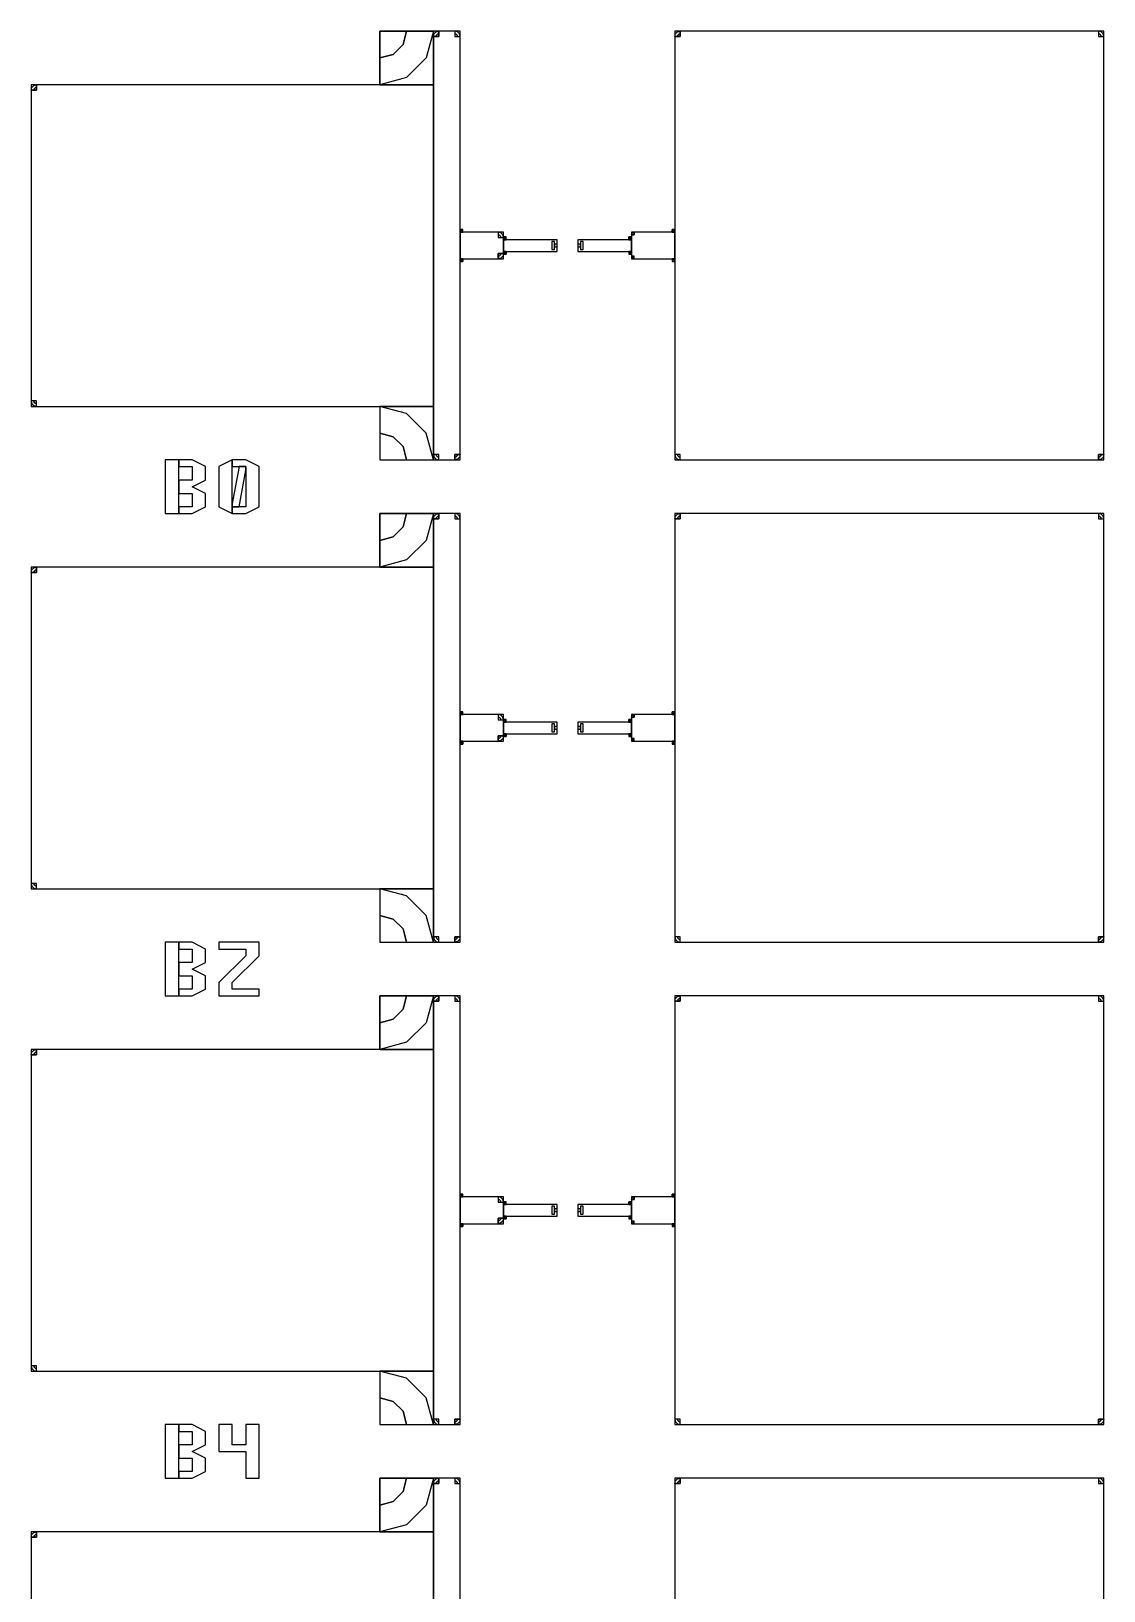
# Model space of a CAD drawing. Extents: x -50899 to 50899, y -48295 to 50898.
# Drawn here: x -30612 to -28612, y 27140 to 30050 of the extents above; entities that cross this region are included whole.
import ezdxf

# ---------------------------------------------------------------- set-up
doc = ezdxf.new("R2010")
doc.units = 0

# ---------------------------------------------------------------- blocks, each defined once
blk = doc.blocks.new('B')
for points in [[(1112.5, 54100), (1112.5, 54200), (1012.5, 54200), (1012.5, 54100), (1112.5, 54100)], [(1112.5, 54200), (1099.1, 54150), (1062.5, 54113.4), (1012.5, 54100), (1012.5, 54150), (1037.5, 54156.7), (1055.8, 54175), (1062.5, 54200), (1112.5, 54200)], [(1062.5, 54200), (1055.8, 54175), (1037.5, 54156.7), (1012.5, 54150), (1012.5, 54200), (1012.5, 54200), (1012.5, 54200), (1012.5, 54200), (1062.5, 54200)], [(1162.5, 54200), (1112.5, 54200), (1112.5, 53400), (1162.5, 53400), (1162.5, 54200)], [(1112.5, 54200), (1112.5, 54190), (1122.5, 54190), (1122.5, 54200), (1112.5, 54200)], [(1112.5, 54190), (1113.8, 54195), (1117.5, 54198.7), (1122.5, 54200), (1122.5, 54195), (1120, 54194.3), (1118.2, 54192.5), (1117.5, 54190), (1112.5, 54190)], [(1117.5, 54190), (1118.2, 54192.5), (1120, 54194.3), (1122.5, 54195), (1122.5, 54190), (1122.5, 54190), (1122.5, 54190), (1122.5, 54190), (1117.5, 54190)], [(1152.5, 54200), (1152.5, 54190), (1162.5, 54190), (1162.5, 54200), (1152.5, 54200)], [(1162.5, 54190), (1161.2, 54195), (1157.5, 54198.7), (1152.5, 54200), (1152.5, 54195), (1155, 54194.3), (1156.8, 54192.5), (1157.5, 54190), (1162.5, 54190)], [(1157.5, 54190), (1156.8, 54192.5), (1155, 54194.3), (1152.5, 54195), (1152.5, 54190), (1152.5, 54190), (1152.5, 54190), (1152.5, 54190), (1157.5, 54190)], [(1562.5, 53400), (2362.5, 53400), (2362.5, 54200), (1562.5, 54200), (1562.5, 53400)], [(1562.5, 54200), (1562.5, 54190), (1572.5, 54190), (1572.5, 54200), (1562.5, 54200)], [(1562.5, 54190), (1563.8, 54195), (1567.5, 54198.7), (1572.5, 54200), (1572.5, 54195), (1570, 54194.3), (1568.2, 54192.5), (1567.5, 54190), (1562.5, 54190)], [(1567.5, 54190), (1568.2, 54192.5), (1570, 54194.3), (1572.5, 54195), (1572.5, 54190), (1572.5, 54190), (1572.5, 54190), (1572.5, 54190), (1567.5, 54190)], [(2352.5, 54200), (2352.5, 54190), (2362.5, 54190), (2362.5, 54200), (2352.5, 54200)], [(2362.5, 54190), (2361.2, 54195), (2357.5, 54198.7), (2352.5, 54200), (2352.5, 54195), (2355, 54194.3), (2356.8, 54192.5), (2357.5, 54190), (2362.5, 54190)], [(2357.5, 54190), (2356.8, 54192.5), (2355, 54194.3), (2352.5, 54195), (2352.5, 54190), (2352.5, 54190), (2352.5, 54190), (2352.5, 54190), (2357.5, 54190)], [(1112.5, 54100), (362.5, 54100), (362.5, 53500), (1112.5, 53500), (1112.5, 54100)], [(362.5, 54100), (362.5, 54090), (372.5, 54090), (372.5, 54100), (362.5, 54100)], [(362.5, 54090), (363.8, 54095), (367.5, 54098.7), (372.5, 54100), (372.5, 54095), (370, 54094.3), (368.2, 54092.5), (367.5, 54090), (362.5, 54090)], [(367.5, 54090), (368.2, 54092.5), (370, 54094.3), (372.5, 54095), (372.5, 54090), (372.5, 54090), (372.5, 54090), (372.5, 54090), (367.5, 54090)], [(1167.5, 53825), (1167.5, 53830), (1162.5, 53830), (1162.5, 53825), (1167.5, 53825)], [(1162.5, 53830), (1163.2, 53827.5), (1165, 53825.7), (1167.5, 53825), (1167.5, 53827.5), (1166.2, 53827.8), (1165.3, 53828.8), (1165, 53830), (1162.5, 53830)], [(1243, 53825), (1162.5, 53825), (1162.5, 53775), (1243, 53775), (1243, 53825)], [(1165, 53830), (1165.3, 53828.8), (1166.2, 53827.8), (1167.5, 53827.5), (1167.5, 53830), (1167.5, 53830), (1167.5, 53830), (1167.5, 53830), (1165, 53830)], [(1233, 53825), (1233, 53815), (1243, 53815), (1243, 53825), (1233, 53825)], [(1243, 53815), (1241.7, 53820), (1238, 53823.7), (1233, 53825), (1233, 53820), (1235.5, 53819.3), (1237.3, 53817.5), (1238, 53815), (1243, 53815)], [(1238, 53815), (1237.3, 53817.5), (1235.5, 53819.3), (1233, 53820), (1233, 53815), (1233, 53815), (1233, 53815), (1233, 53815), (1238, 53815)], [(1248, 53811), (1248, 53816), (1243, 53816), (1243, 53811), (1248, 53811)], [(1243, 53816), (1243.7, 53813.5), (1245.5, 53811.7), (1248, 53811), (1248, 53813.5), (1246.8, 53813.8), (1245.8, 53814.8), (1245.5, 53816), (1243, 53816)], [(1343, 53811), (1243, 53811), (1243, 53789), (1343, 53789), (1343, 53811)], [(1245.5, 53816), (1245.8, 53814.8), (1246.8, 53813.8), (1248, 53813.5), (1248, 53816), (1248, 53816), (1248, 53816), (1248, 53816), (1245.5, 53816)], [(1338, 53807.5), (1333, 53807.5), (1333, 53792.5), (1338, 53792.5), (1338, 53807.5)], [(1382, 53789), (1482, 53789), (1482, 53811), (1382, 53811), (1382, 53789)], [(1387, 53792.5), (1392, 53792.5), (1392, 53807.5), (1387, 53807.5), (1387, 53792.5)], [(1482, 53811), (1482, 53816), (1477, 53816), (1477, 53811), (1482, 53811)], [(1482, 53816), (1481.3, 53813.5), (1479.5, 53811.7), (1477, 53811), (1477, 53813.5), (1478.2, 53813.8), (1479.2, 53814.8), (1479.5, 53816), (1482, 53816)], [(1479.5, 53816), (1479.2, 53814.8), (1478.2, 53813.8), (1477, 53813.5), (1477, 53816), (1477, 53816), (1477, 53816), (1477, 53816), (1479.5, 53816)], [(1482, 53775), (1562.5, 53775), (1562.5, 53825), (1482, 53825), (1482, 53775)], [(1482, 53825), (1482, 53820), (1487, 53820), (1487, 53825), (1482, 53825)], [(1482, 53820), (1482.7, 53822.5), (1484.5, 53824.3), (1487, 53825), (1487, 53822.5), (1485.8, 53822.2), (1484.8, 53821.2), (1484.5, 53820), (1482, 53820)], [(1484.5, 53820), (1484.8, 53821.2), (1485.8, 53822.2), (1487, 53822.5), (1487, 53820), (1487, 53820), (1487, 53820), (1487, 53820), (1484.5, 53820)], [(1562.5, 53825), (1562.5, 53830), (1557.5, 53830), (1557.5, 53825), (1562.5, 53825)], [(1562.5, 53830), (1561.8, 53827.5), (1560, 53825.7), (1557.5, 53825), (1557.5, 53827.5), (1558.8, 53827.8), (1559.7, 53828.8), (1560, 53830), (1562.5, 53830)], [(1560, 53830), (1559.7, 53828.8), (1558.8, 53827.8), (1557.5, 53827.5), (1557.5, 53830), (1557.5, 53830), (1557.5, 53830), (1557.5, 53830), (1560, 53830)], [(1243, 53775), (1243, 53785), (1233, 53785), (1233, 53775), (1243, 53775)], [(1243, 53785), (1241.7, 53780), (1238, 53776.3), (1233, 53775), (1233, 53780), (1235.5, 53780.7), (1237.3, 53782.5), (1238, 53785), (1243, 53785)], [(1238, 53785), (1237.3, 53782.5), (1235.5, 53780.7), (1233, 53780), (1233, 53785), (1233, 53785), (1233, 53785), (1233, 53785), (1238, 53785)], [(1243, 53789), (1243, 53784), (1248, 53784), (1248, 53789), (1243, 53789)], [(1243, 53784), (1243.7, 53786.5), (1245.5, 53788.3), (1248, 53789), (1248, 53786.5), (1246.8, 53786.2), (1245.8, 53785.2), (1245.5, 53784), (1243, 53784)], [(1245.5, 53784), (1245.8, 53785.2), (1246.8, 53786.2), (1248, 53786.5), (1248, 53784), (1248, 53784), (1248, 53784), (1248, 53784), (1245.5, 53784)], [(1343, 53802.5), (1338, 53802.5), (1338, 53797.5), (1343, 53797.5), (1343, 53802.5)], [(1382, 53797.5), (1387, 53797.5), (1387, 53802.5), (1382, 53802.5), (1382, 53797.5)], [(1477, 53789), (1477, 53784), (1482, 53784), (1482, 53789), (1477, 53789)], [(1482, 53784), (1481.3, 53786.5), (1479.5, 53788.3), (1477, 53789), (1477, 53786.5), (1478.2, 53786.2), (1479.2, 53785.2), (1479.5, 53784), (1482, 53784)], [(1479.5, 53784), (1479.2, 53785.2), (1478.2, 53786.2), (1477, 53786.5), (1477, 53784), (1477, 53784), (1477, 53784), (1477, 53784), (1479.5, 53784)], [(1487, 53775), (1487, 53780), (1482, 53780), (1482, 53775), (1487, 53775)], [(1482, 53780), (1482.7, 53777.5), (1484.5, 53775.7), (1487, 53775), (1487, 53777.5), (1485.8, 53777.8), (1484.8, 53778.8), (1484.5, 53780), (1482, 53780)], [(1484.5, 53780), (1484.8, 53778.8), (1485.8, 53777.8), (1487, 53777.5), (1487, 53780), (1487, 53780), (1487, 53780), (1487, 53780), (1484.5, 53780)], [(1162.5, 53775), (1162.5, 53770), (1167.5, 53770), (1167.5, 53775), (1162.5, 53775)], [(1162.5, 53770), (1163.2, 53772.5), (1165, 53774.3), (1167.5, 53775), (1167.5, 53772.5), (1166.2, 53772.2), (1165.3, 53771.2), (1165, 53770), (1162.5, 53770)], [(1165, 53770), (1165.3, 53771.2), (1166.2, 53772.2), (1167.5, 53772.5), (1167.5, 53770), (1167.5, 53770), (1167.5, 53770), (1167.5, 53770), (1165, 53770)], [(1557.5, 53775), (1557.5, 53770), (1562.5, 53770), (1562.5, 53775), (1557.5, 53775)], [(1562.5, 53770), (1561.8, 53772.5), (1560, 53774.3), (1557.5, 53775), (1557.5, 53772.5), (1558.8, 53772.2), (1559.7, 53771.2), (1560, 53770), (1562.5, 53770)], [(1560, 53770), (1559.7, 53771.2), (1558.8, 53772.2), (1557.5, 53772.5), (1557.5, 53770), (1557.5, 53770), (1557.5, 53770), (1557.5, 53770), (1560, 53770)], [(372.5, 53500), (372.5, 53510), (362.5, 53510), (362.5, 53500), (372.5, 53500)], [(362.5, 53510), (363.8, 53505), (367.5, 53501.3), (372.5, 53500), (372.5, 53505), (370, 53505.7), (368.2, 53507.5), (367.5, 53510), (362.5, 53510)], [(367.5, 53510), (368.2, 53507.5), (370, 53505.7), (372.5, 53505), (372.5, 53510), (372.5, 53510), (372.5, 53510), (372.5, 53510), (367.5, 53510)], [(1012.5, 53500), (1012.5, 53400), (1112.5, 53400), (1112.5, 53500), (1012.5, 53500)], [(1112.5, 53400), (1099.1, 53450), (1062.5, 53486.6), (1012.5, 53500), (1012.5, 53450), (1037.5, 53443.3), (1055.8, 53425), (1062.5, 53400), (1112.5, 53400)], [(1062.5, 53400), (1055.8, 53425), (1037.5, 53443.3), (1012.5, 53450), (1012.5, 53400), (1012.5, 53400), (1012.5, 53400), (1012.5, 53400), (1062.5, 53400)], [(612.5, 53300), (637.5, 53300), (637.5, 53400), (612.5, 53400), (612.5, 53300)], [(637.5, 53300), (662.5, 53300), (687.5, 53312.5), (687.5, 53337.5), (662.5, 53350), (687.5, 53362.5), (687.5, 53387.5), (662.5, 53400), (637.5, 53400), (637.5, 53387.5), (662.5, 53387.5), (662.5, 53362.5), (637.5, 53362.5), (637.5, 53337.5), (662.5, 53337.5), (662.5, 53312.5), (637.5, 53312.5), (637.5, 53300)], [(712.5, 53312.5), (737.5, 53300), (737.5, 53400), (712.5, 53387.5), (712.5, 53312.5)], [(737.5, 53300), (762.5, 53300), (787.5, 53312.5), (787.5, 53387.5), (762.5, 53400), (737.5, 53400), (737.5, 53387.5), (762.5, 53387.5), (762.5, 53312.5), (737.5, 53312.5), (737.5, 53300)], [(1122.5, 53400), (1122.5, 53410), (1112.5, 53410), (1112.5, 53400), (1122.5, 53400)], [(1112.5, 53410), (1113.8, 53405), (1117.5, 53401.3), (1122.5, 53400), (1122.5, 53405), (1120, 53405.7), (1118.2, 53407.5), (1117.5, 53410), (1112.5, 53410)], [(1117.5, 53410), (1118.2, 53407.5), (1120, 53405.7), (1122.5, 53405), (1122.5, 53410), (1122.5, 53410), (1122.5, 53410), (1122.5, 53410), (1117.5, 53410)], [(1162.5, 53400), (1162.5, 53410), (1152.5, 53410), (1152.5, 53400), (1162.5, 53400)], [(1162.5, 53410), (1161.2, 53405), (1157.5, 53401.3), (1152.5, 53400), (1152.5, 53405), (1155, 53405.7), (1156.8, 53407.5), (1157.5, 53410), (1162.5, 53410)], [(1157.5, 53410), (1156.8, 53407.5), (1155, 53405.7), (1152.5, 53405), (1152.5, 53410), (1152.5, 53410), (1152.5, 53410), (1152.5, 53410), (1157.5, 53410)], [(1572.5, 53400), (1572.5, 53410), (1562.5, 53410), (1562.5, 53400), (1572.5, 53400)], [(1562.5, 53410), (1563.8, 53405), (1567.5, 53401.3), (1572.5, 53400), (1572.5, 53405), (1570, 53405.7), (1568.2, 53407.5), (1567.5, 53410), (1562.5, 53410)], [(1567.5, 53410), (1568.2, 53407.5), (1570, 53405.7), (1572.5, 53405), (1572.5, 53410), (1572.5, 53410), (1572.5, 53410), (1572.5, 53410), (1567.5, 53410)], [(2362.5, 53400), (2362.5, 53410), (2352.5, 53410), (2352.5, 53400), (2362.5, 53400)], [(2362.5, 53410), (2361.2, 53405), (2357.5, 53401.3), (2352.5, 53400), (2352.5, 53405), (2355, 53405.7), (2356.8, 53407.5), (2357.5, 53410), (2362.5, 53410)], [(2357.5, 53410), (2356.8, 53407.5), (2355, 53405.7), (2352.5, 53405), (2352.5, 53410), (2352.5, 53410), (2352.5, 53410), (2352.5, 53410), (2357.5, 53410)], [(737.5, 53312.5), (750, 53312.5), (762.5, 53381.2), (762.5, 53387.5), (750, 53387.5), (737.5, 53318.8), (737.5, 53312.5)], [(1112.5, 53200), (1112.5, 53300), (1012.5, 53300), (1012.5, 53200), (1112.5, 53200)], [(1112.5, 53300), (1099.1, 53250), (1062.5, 53213.4), (1012.5, 53200), (1012.5, 53250), (1037.5, 53256.7), (1055.8, 53275), (1062.5, 53300), (1112.5, 53300)], [(1062.5, 53300), (1055.8, 53275), (1037.5, 53256.7), (1012.5, 53250), (1012.5, 53300), (1012.5, 53300), (1012.5, 53300), (1012.5, 53300), (1062.5, 53300)], [(1162.5, 53300), (1112.5, 53300), (1112.5, 52500), (1162.5, 52500), (1162.5, 53300)], [(1112.5, 53300), (1112.5, 53290), (1122.5, 53290), (1122.5, 53300), (1112.5, 53300)], [(1112.5, 53290), (1113.8, 53295), (1117.5, 53298.7), (1122.5, 53300), (1122.5, 53295), (1120, 53294.3), (1118.2, 53292.5), (1117.5, 53290), (1112.5, 53290)], [(1117.5, 53290), (1118.2, 53292.5), (1120, 53294.3), (1122.5, 53295), (1122.5, 53290), (1122.5, 53290), (1122.5, 53290), (1122.5, 53290), (1117.5, 53290)], [(1152.5, 53300), (1152.5, 53290), (1162.5, 53290), (1162.5, 53300), (1152.5, 53300)], [(1162.5, 53290), (1161.2, 53295), (1157.5, 53298.7), (1152.5, 53300), (1152.5, 53295), (1155, 53294.3), (1156.8, 53292.5), (1157.5, 53290), (1162.5, 53290)], [(1157.5, 53290), (1156.8, 53292.5), (1155, 53294.3), (1152.5, 53295), (1152.5, 53290), (1152.5, 53290), (1152.5, 53290), (1152.5, 53290), (1157.5, 53290)], [(1562.5, 52500), (2362.5, 52500), (2362.5, 53300), (1562.5, 53300), (1562.5, 52500)], [(1562.5, 53300), (1562.5, 53290), (1572.5, 53290), (1572.5, 53300), (1562.5, 53300)], [(1562.5, 53290), (1563.8, 53295), (1567.5, 53298.7), (1572.5, 53300), (1572.5, 53295), (1570, 53294.3), (1568.2, 53292.5), (1567.5, 53290), (1562.5, 53290)], [(1567.5, 53290), (1568.2, 53292.5), (1570, 53294.3), (1572.5, 53295), (1572.5, 53290), (1572.5, 53290), (1572.5, 53290), (1572.5, 53290), (1567.5, 53290)], [(2352.5, 53300), (2352.5, 53290), (2362.5, 53290), (2362.5, 53300), (2352.5, 53300)], [(2362.5, 53290), (2361.2, 53295), (2357.5, 53298.7), (2352.5, 53300), (2352.5, 53295), (2355, 53294.3), (2356.8, 53292.5), (2357.5, 53290), (2362.5, 53290)], [(2357.5, 53290), (2356.8, 53292.5), (2355, 53294.3), (2352.5, 53295), (2352.5, 53290), (2352.5, 53290), (2352.5, 53290), (2352.5, 53290), (2357.5, 53290)], [(1112.5, 53200), (362.5, 53200), (362.5, 52600), (1112.5, 52600), (1112.5, 53200)], [(362.5, 53200), (362.5, 53190), (372.5, 53190), (372.5, 53200), (362.5, 53200)], [(362.5, 53190), (363.8, 53195), (367.5, 53198.7), (372.5, 53200), (372.5, 53195), (370, 53194.3), (368.2, 53192.5), (367.5, 53190), (362.5, 53190)], [(367.5, 53190), (368.2, 53192.5), (370, 53194.3), (372.5, 53195), (372.5, 53190), (372.5, 53190), (372.5, 53190), (372.5, 53190), (367.5, 53190)], [(1167.5, 52925), (1167.5, 52930), (1162.5, 52930), (1162.5, 52925), (1167.5, 52925)], [(1162.5, 52930), (1163.2, 52927.5), (1165, 52925.7), (1167.5, 52925), (1167.5, 52927.5), (1166.2, 52927.8), (1165.3, 52928.8), (1165, 52930), (1162.5, 52930)], [(1243, 52925), (1162.5, 52925), (1162.5, 52875), (1243, 52875), (1243, 52925)], [(1165, 52930), (1165.3, 52928.8), (1166.2, 52927.8), (1167.5, 52927.5), (1167.5, 52930), (1167.5, 52930), (1167.5, 52930), (1167.5, 52930), (1165, 52930)], [(1233, 52925), (1233, 52915), (1243, 52915), (1243, 52925), (1233, 52925)], [(1243, 52915), (1241.7, 52920), (1238, 52923.7), (1233, 52925), (1233, 52920), (1235.5, 52919.3), (1237.3, 52917.5), (1238, 52915), (1243, 52915)], [(1238, 52915), (1237.3, 52917.5), (1235.5, 52919.3), (1233, 52920), (1233, 52915), (1233, 52915), (1233, 52915), (1233, 52915), (1238, 52915)], [(1248, 52911), (1248, 52916), (1243, 52916), (1243, 52911), (1248, 52911)], [(1243, 52916), (1243.7, 52913.5), (1245.5, 52911.7), (1248, 52911), (1248, 52913.5), (1246.8, 52913.8), (1245.8, 52914.8), (1245.5, 52916), (1243, 52916)], [(1343, 52911), (1243, 52911), (1243, 52889), (1343, 52889), (1343, 52911)], [(1245.5, 52916), (1245.8, 52914.8), (1246.8, 52913.8), (1248, 52913.5), (1248, 52916), (1248, 52916), (1248, 52916), (1248, 52916), (1245.5, 52916)], [(1338, 52907.5), (1333, 52907.5), (1333, 52892.5), (1338, 52892.5), (1338, 52907.5)], [(1382, 52889), (1482, 52889), (1482, 52911), (1382, 52911), (1382, 52889)], [(1387, 52892.5), (1392, 52892.5), (1392, 52907.5), (1387, 52907.5), (1387, 52892.5)], [(1482, 52911), (1482, 52916), (1477, 52916), (1477, 52911), (1482, 52911)], [(1482, 52916), (1481.3, 52913.5), (1479.5, 52911.7), (1477, 52911), (1477, 52913.5), (1478.2, 52913.8), (1479.2, 52914.8), (1479.5, 52916), (1482, 52916)], [(1479.5, 52916), (1479.2, 52914.8), (1478.2, 52913.8), (1477, 52913.5), (1477, 52916), (1477, 52916), (1477, 52916), (1477, 52916), (1479.5, 52916)], [(1482, 52875), (1562.5, 52875), (1562.5, 52925), (1482, 52925), (1482, 52875)], [(1482, 52925), (1482, 52920), (1487, 52920), (1487, 52925), (1482, 52925)], [(1482, 52920), (1482.7, 52922.5), (1484.5, 52924.3), (1487, 52925), (1487, 52922.5), (1485.8, 52922.2), (1484.8, 52921.2), (1484.5, 52920), (1482, 52920)], [(1484.5, 52920), (1484.8, 52921.2), (1485.8, 52922.2), (1487, 52922.5), (1487, 52920), (1487, 52920), (1487, 52920), (1487, 52920), (1484.5, 52920)], [(1562.5, 52925), (1562.5, 52930), (1557.5, 52930), (1557.5, 52925), (1562.5, 52925)], [(1562.5, 52930), (1561.8, 52927.5), (1560, 52925.7), (1557.5, 52925), (1557.5, 52927.5), (1558.8, 52927.8), (1559.7, 52928.8), (1560, 52930), (1562.5, 52930)], [(1560, 52930), (1559.7, 52928.8), (1558.8, 52927.8), (1557.5, 52927.5), (1557.5, 52930), (1557.5, 52930), (1557.5, 52930), (1557.5, 52930), (1560, 52930)], [(1162.5, 52875), (1162.5, 52870), (1167.5, 52870), (1167.5, 52875), (1162.5, 52875)], [(1162.5, 52870), (1163.2, 52872.5), (1165, 52874.3), (1167.5, 52875), (1167.5, 52872.5), (1166.2, 52872.2), (1165.3, 52871.2), (1165, 52870), (1162.5, 52870)], [(1243, 52875), (1243, 52885), (1233, 52885), (1233, 52875), (1243, 52875)], [(1243, 52885), (1241.7, 52880), (1238, 52876.3), (1233, 52875), (1233, 52880), (1235.5, 52880.7), (1237.3, 52882.5), (1238, 52885), (1243, 52885)], [(1238, 52885), (1237.3, 52882.5), (1235.5, 52880.7), (1233, 52880), (1233, 52885), (1233, 52885), (1233, 52885), (1233, 52885), (1238, 52885)], [(1243, 52889), (1243, 52884), (1248, 52884), (1248, 52889), (1243, 52889)], [(1243, 52884), (1243.7, 52886.5), (1245.5, 52888.3), (1248, 52889), (1248, 52886.5), (1246.8, 52886.2), (1245.8, 52885.2), (1245.5, 52884), (1243, 52884)], [(1245.5, 52884), (1245.8, 52885.2), (1246.8, 52886.2), (1248, 52886.5), (1248, 52884), (1248, 52884), (1248, 52884), (1248, 52884), (1245.5, 52884)], [(1343, 52902.5), (1338, 52902.5), (1338, 52897.5), (1343, 52897.5), (1343, 52902.5)], [(1382, 52897.5), (1387, 52897.5), (1387, 52902.5), (1382, 52902.5), (1382, 52897.5)], [(1477, 52889), (1477, 52884), (1482, 52884), (1482, 52889), (1477, 52889)], [(1482, 52884), (1481.3, 52886.5), (1479.5, 52888.3), (1477, 52889), (1477, 52886.5), (1478.2, 52886.2), (1479.2, 52885.2), (1479.5, 52884), (1482, 52884)], [(1479.5, 52884), (1479.2, 52885.2), (1478.2, 52886.2), (1477, 52886.5), (1477, 52884), (1477, 52884), (1477, 52884), (1477, 52884), (1479.5, 52884)], [(1487, 52875), (1487, 52880), (1482, 52880), (1482, 52875), (1487, 52875)], [(1482, 52880), (1482.7, 52877.5), (1484.5, 52875.7), (1487, 52875), (1487, 52877.5), (1485.8, 52877.8), (1484.8, 52878.8), (1484.5, 52880), (1482, 52880)], [(1484.5, 52880), (1484.8, 52878.8), (1485.8, 52877.8), (1487, 52877.5), (1487, 52880), (1487, 52880), (1487, 52880), (1487, 52880), (1484.5, 52880)], [(1557.5, 52875), (1557.5, 52870), (1562.5, 52870), (1562.5, 52875), (1557.5, 52875)], [(1562.5, 52870), (1561.8, 52872.5), (1560, 52874.3), (1557.5, 52875), (1557.5, 52872.5), (1558.8, 52872.2), (1559.7, 52871.2), (1560, 52870), (1562.5, 52870)], [(1165, 52870), (1165.3, 52871.2), (1166.2, 52872.2), (1167.5, 52872.5), (1167.5, 52870), (1167.5, 52870), (1167.5, 52870), (1167.5, 52870), (1165, 52870)], [(1560, 52870), (1559.7, 52871.2), (1558.8, 52872.2), (1557.5, 52872.5), (1557.5, 52870), (1557.5, 52870), (1557.5, 52870), (1557.5, 52870), (1560, 52870)], [(372.5, 52600), (372.5, 52610), (362.5, 52610), (362.5, 52600), (372.5, 52600)], [(362.5, 52610), (363.8, 52605), (367.5, 52601.3), (372.5, 52600), (372.5, 52605), (370, 52605.7), (368.2, 52607.5), (367.5, 52610), (362.5, 52610)], [(367.5, 52610), (368.2, 52607.5), (370, 52605.7), (372.5, 52605), (372.5, 52610), (372.5, 52610), (372.5, 52610), (372.5, 52610), (367.5, 52610)], [(1012.5, 52600), (1012.5, 52500), (1112.5, 52500), (1112.5, 52600), (1012.5, 52600)], [(1112.5, 52500), (1099.1, 52550), (1062.5, 52586.6), (1012.5, 52600), (1012.5, 52550), (1037.5, 52543.3), (1055.8, 52525), (1062.5, 52500), (1112.5, 52500)], [(1062.5, 52500), (1055.8, 52525), (1037.5, 52543.3), (1012.5, 52550), (1012.5, 52500), (1012.5, 52500), (1012.5, 52500), (1012.5, 52500), (1062.5, 52500)], [(612.5, 52400), (637.5, 52400), (637.5, 52500), (612.5, 52500), (612.5, 52400)], [(637.5, 52400), (662.5, 52400), (687.5, 52412.5), (687.5, 52437.5), (662.5, 52450), (687.5, 52462.5), (687.5, 52487.5), (662.5, 52500), (637.5, 52500), (637.5, 52487.5), (662.5, 52487.5), (662.5, 52462.5), (637.5, 52462.5), (637.5, 52437.5), (662.5, 52437.5), (662.5, 52412.5), (637.5, 52412.5), (637.5, 52400)], [(712.5, 52400), (787.5, 52400), (787.5, 52412.5), (737.5, 52412.5), (737.5, 52425), (787.5, 52475), (787.5, 52500), (712.5, 52500), (712.5, 52487.5), (762.5, 52487.5), (762.5, 52475), (712.5, 52425), (712.5, 52400), (712.5, 52400)], [(1122.5, 52500), (1122.5, 52510), (1112.5, 52510), (1112.5, 52500), (1122.5, 52500)], [(1112.5, 52510), (1113.8, 52505), (1117.5, 52501.3), (1122.5, 52500), (1122.5, 52505), (1120, 52505.7), (1118.2, 52507.5), (1117.5, 52510), (1112.5, 52510)], [(1117.5, 52510), (1118.2, 52507.5), (1120, 52505.7), (1122.5, 52505), (1122.5, 52510), (1122.5, 52510), (1122.5, 52510), (1122.5, 52510), (1117.5, 52510)], [(1162.5, 52500), (1162.5, 52510), (1152.5, 52510), (1152.5, 52500), (1162.5, 52500)], [(1162.5, 52510), (1161.2, 52505), (1157.5, 52501.3), (1152.5, 52500), (1152.5, 52505), (1155, 52505.7), (1156.8, 52507.5), (1157.5, 52510), (1162.5, 52510)], [(1157.5, 52510), (1156.8, 52507.5), (1155, 52505.7), (1152.5, 52505), (1152.5, 52510), (1152.5, 52510), (1152.5, 52510), (1152.5, 52510), (1157.5, 52510)], [(1572.5, 52500), (1572.5, 52510), (1562.5, 52510), (1562.5, 52500), (1572.5, 52500)], [(1562.5, 52510), (1563.8, 52505), (1567.5, 52501.3), (1572.5, 52500), (1572.5, 52505), (1570, 52505.7), (1568.2, 52507.5), (1567.5, 52510), (1562.5, 52510)], [(1567.5, 52510), (1568.2, 52507.5), (1570, 52505.7), (1572.5, 52505), (1572.5, 52510), (1572.5, 52510), (1572.5, 52510), (1572.5, 52510), (1567.5, 52510)], [(2362.5, 52500), (2362.5, 52510), (2352.5, 52510), (2352.5, 52500), (2362.5, 52500)], [(2362.5, 52510), (2361.2, 52505), (2357.5, 52501.3), (2352.5, 52500), (2352.5, 52505), (2355, 52505.7), (2356.8, 52507.5), (2357.5, 52510), (2362.5, 52510)], [(2357.5, 52510), (2356.8, 52507.5), (2355, 52505.7), (2352.5, 52505), (2352.5, 52510), (2352.5, 52510), (2352.5, 52510), (2352.5, 52510), (2357.5, 52510)], [(1112.5, 52300), (1112.5, 52400), (1012.5, 52400), (1012.5, 52300), (1112.5, 52300)], [(1112.5, 52400), (1099.1, 52350), (1062.5, 52313.4), (1012.5, 52300), (1012.5, 52350), (1037.5, 52356.7), (1055.8, 52375), (1062.5, 52400), (1112.5, 52400)], [(1062.5, 52400), (1055.8, 52375), (1037.5, 52356.7), (1012.5, 52350), (1012.5, 52400), (1012.5, 52400), (1012.5, 52400), (1012.5, 52400), (1062.5, 52400)], [(1162.5, 52400), (1112.5, 52400), (1112.5, 51600), (1162.5, 51600), (1162.5, 52400)], [(1112.5, 52400), (1112.5, 52390), (1122.5, 52390), (1122.5, 52400), (1112.5, 52400)], [(1112.5, 52390), (1113.8, 52395), (1117.5, 52398.7), (1122.5, 52400), (1122.5, 52395), (1120, 52394.3), (1118.2, 52392.5), (1117.5, 52390), (1112.5, 52390)], [(1117.5, 52390), (1118.2, 52392.5), (1120, 52394.3), (1122.5, 52395), (1122.5, 52390), (1122.5, 52390), (1122.5, 52390), (1122.5, 52390), (1117.5, 52390)], [(1152.5, 52400), (1152.5, 52390), (1162.5, 52390), (1162.5, 52400), (1152.5, 52400)], [(1162.5, 52390), (1161.2, 52395), (1157.5, 52398.7), (1152.5, 52400), (1152.5, 52395), (1155, 52394.3), (1156.8, 52392.5), (1157.5, 52390), (1162.5, 52390)], [(1157.5, 52390), (1156.8, 52392.5), (1155, 52394.3), (1152.5, 52395), (1152.5, 52390), (1152.5, 52390), (1152.5, 52390), (1152.5, 52390), (1157.5, 52390)], [(1562.5, 51600), (2362.5, 51600), (2362.5, 52400), (1562.5, 52400), (1562.5, 51600)], [(1562.5, 52400), (1562.5, 52390), (1572.5, 52390), (1572.5, 52400), (1562.5, 52400)], [(1562.5, 52390), (1563.8, 52395), (1567.5, 52398.7), (1572.5, 52400), (1572.5, 52395), (1570, 52394.3), (1568.2, 52392.5), (1567.5, 52390), (1562.5, 52390)], [(1567.5, 52390), (1568.2, 52392.5), (1570, 52394.3), (1572.5, 52395), (1572.5, 52390), (1572.5, 52390), (1572.5, 52390), (1572.5, 52390), (1567.5, 52390)], [(2352.5, 52400), (2352.5, 52390), (2362.5, 52390), (2362.5, 52400), (2352.5, 52400)], [(2362.5, 52390), (2361.2, 52395), (2357.5, 52398.7), (2352.5, 52400), (2352.5, 52395), (2355, 52394.3), (2356.8, 52392.5), (2357.5, 52390), (2362.5, 52390)], [(2357.5, 52390), (2356.8, 52392.5), (2355, 52394.3), (2352.5, 52395), (2352.5, 52390), (2352.5, 52390), (2352.5, 52390), (2352.5, 52390), (2357.5, 52390)], [(1112.5, 52300), (362.5, 52300), (362.5, 51700), (1112.5, 51700), (1112.5, 52300)], [(362.5, 52300), (362.5, 52290), (372.5, 52290), (372.5, 52300), (362.5, 52300)], [(362.5, 52290), (363.8, 52295), (367.5, 52298.7), (372.5, 52300), (372.5, 52295), (370, 52294.3), (368.2, 52292.5), (367.5, 52290), (362.5, 52290)], [(367.5, 52290), (368.2, 52292.5), (370, 52294.3), (372.5, 52295), (372.5, 52290), (372.5, 52290), (372.5, 52290), (372.5, 52290), (367.5, 52290)], [(1167.5, 52025), (1167.5, 52030), (1162.5, 52030), (1162.5, 52025), (1167.5, 52025)], [(1162.5, 52030), (1163.2, 52027.5), (1165, 52025.7), (1167.5, 52025), (1167.5, 52027.5), (1166.2, 52027.8), (1165.3, 52028.8), (1165, 52030), (1162.5, 52030)], [(1243, 52025), (1162.5, 52025), (1162.5, 51975), (1243, 51975), (1243, 52025)], [(1165, 52030), (1165.3, 52028.8), (1166.2, 52027.8), (1167.5, 52027.5), (1167.5, 52030), (1167.5, 52030), (1167.5, 52030), (1167.5, 52030), (1165, 52030)], [(1233, 52025), (1233, 52015), (1243, 52015), (1243, 52025), (1233, 52025)], [(1243, 52015), (1241.7, 52020), (1238, 52023.7), (1233, 52025), (1233, 52020), (1235.5, 52019.3), (1237.3, 52017.5), (1238, 52015), (1243, 52015)], [(1238, 52015), (1237.3, 52017.5), (1235.5, 52019.3), (1233, 52020), (1233, 52015), (1233, 52015), (1233, 52015), (1233, 52015), (1238, 52015)], [(1248, 52011), (1248, 52016), (1243, 52016), (1243, 52011), (1248, 52011)], [(1243, 52016), (1243.7, 52013.5), (1245.5, 52011.7), (1248, 52011), (1248, 52013.5), (1246.8, 52013.8), (1245.8, 52014.8), (1245.5, 52016), (1243, 52016)], [(1343, 52011), (1243, 52011), (1243, 51989), (1343, 51989), (1343, 52011)], [(1245.5, 52016), (1245.8, 52014.8), (1246.8, 52013.8), (1248, 52013.5), (1248, 52016), (1248, 52016), (1248, 52016), (1248, 52016), (1245.5, 52016)], [(1338, 52007.5), (1333, 52007.5), (1333, 51992.5), (1338, 51992.5), (1338, 52007.5)], [(1343, 52002.5), (1338, 52002.5), (1338, 51997.5), (1343, 51997.5), (1343, 52002.5)], [(1382, 51989), (1482, 51989), (1482, 52011), (1382, 52011), (1382, 51989)], [(1382, 51997.5), (1387, 51997.5), (1387, 52002.5), (1382, 52002.5), (1382, 51997.5)], [(1387, 51992.5), (1392, 51992.5), (1392, 52007.5), (1387, 52007.5), (1387, 51992.5)], [(1482, 52011), (1482, 52016), (1477, 52016), (1477, 52011), (1482, 52011)], [(1482, 52016), (1481.3, 52013.5), (1479.5, 52011.7), (1477, 52011), (1477, 52013.5), (1478.2, 52013.8), (1479.2, 52014.8), (1479.5, 52016), (1482, 52016)], [(1479.5, 52016), (1479.2, 52014.8), (1478.2, 52013.8), (1477, 52013.5), (1477, 52016), (1477, 52016), (1477, 52016), (1477, 52016), (1479.5, 52016)], [(1482, 51975), (1562.5, 51975), (1562.5, 52025), (1482, 52025), (1482, 51975)], [(1482, 52025), (1482, 52020), (1487, 52020), (1487, 52025), (1482, 52025)], [(1482, 52020), (1482.7, 52022.5), (1484.5, 52024.3), (1487, 52025), (1487, 52022.5), (1485.8, 52022.2), (1484.8, 52021.2), (1484.5, 52020), (1482, 52020)], [(1484.5, 52020), (1484.8, 52021.2), (1485.8, 52022.2), (1487, 52022.5), (1487, 52020), (1487, 52020), (1487, 52020), (1487, 52020), (1484.5, 52020)], [(1562.5, 52025), (1562.5, 52030), (1557.5, 52030), (1557.5, 52025), (1562.5, 52025)], [(1562.5, 52030), (1561.8, 52027.5), (1560, 52025.7), (1557.5, 52025), (1557.5, 52027.5), (1558.8, 52027.8), (1559.7, 52028.8), (1560, 52030), (1562.5, 52030)], [(1560, 52030), (1559.7, 52028.8), (1558.8, 52027.8), (1557.5, 52027.5), (1557.5, 52030), (1557.5, 52030), (1557.5, 52030), (1557.5, 52030), (1560, 52030)], [(1162.5, 51975), (1162.5, 51970), (1167.5, 51970), (1167.5, 51975), (1162.5, 51975)], [(1162.5, 51970), (1163.2, 51972.5), (1165, 51974.3), (1167.5, 51975), (1167.5, 51972.5), (1166.2, 51972.2), (1165.3, 51971.2), (1165, 51970), (1162.5, 51970)], [(1243, 51975), (1243, 51985), (1233, 51985), (1233, 51975), (1243, 51975)], [(1243, 51985), (1241.7, 51980), (1238, 51976.3), (1233, 51975), (1233, 51980), (1235.5, 51980.7), (1237.3, 51982.5), (1238, 51985), (1243, 51985)], [(1238, 51985), (1237.3, 51982.5), (1235.5, 51980.7), (1233, 51980), (1233, 51985), (1233, 51985), (1233, 51985), (1233, 51985), (1238, 51985)], [(1243, 51989), (1243, 51984), (1248, 51984), (1248, 51989), (1243, 51989)], [(1243, 51984), (1243.7, 51986.5), (1245.5, 51988.3), (1248, 51989), (1248, 51986.5), (1246.8, 51986.2), (1245.8, 51985.2), (1245.5, 51984), (1243, 51984)], [(1245.5, 51984), (1245.8, 51985.2), (1246.8, 51986.2), (1248, 51986.5), (1248, 51984), (1248, 51984), (1248, 51984), (1248, 51984), (1245.5, 51984)], [(1477, 51989), (1477, 51984), (1482, 51984), (1482, 51989), (1477, 51989)], [(1482, 51984), (1481.3, 51986.5), (1479.5, 51988.3), (1477, 51989), (1477, 51986.5), (1478.2, 51986.2), (1479.2, 51985.2), (1479.5, 51984), (1482, 51984)], [(1479.5, 51984), (1479.2, 51985.2), (1478.2, 51986.2), (1477, 51986.5), (1477, 51984), (1477, 51984), (1477, 51984), (1477, 51984), (1479.5, 51984)], [(1487, 51975), (1487, 51980), (1482, 51980), (1482, 51975), (1487, 51975)], [(1482, 51980), (1482.7, 51977.5), (1484.5, 51975.7), (1487, 51975), (1487, 51977.5), (1485.8, 51977.8), (1484.8, 51978.8), (1484.5, 51980), (1482, 51980)], [(1484.5, 51980), (1484.8, 51978.8), (1485.8, 51977.8), (1487, 51977.5), (1487, 51980), (1487, 51980), (1487, 51980), (1487, 51980), (1484.5, 51980)], [(1557.5, 51975), (1557.5, 51970), (1562.5, 51970), (1562.5, 51975), (1557.5, 51975)], [(1562.5, 51970), (1561.8, 51972.5), (1560, 51974.3), (1557.5, 51975), (1557.5, 51972.5), (1558.8, 51972.2), (1559.7, 51971.2), (1560, 51970), (1562.5, 51970)], [(1165, 51970), (1165.3, 51971.2), (1166.2, 51972.2), (1167.5, 51972.5), (1167.5, 51970), (1167.5, 51970), (1167.5, 51970), (1167.5, 51970), (1165, 51970)], [(1560, 51970), (1559.7, 51971.2), (1558.8, 51972.2), (1557.5, 51972.5), (1557.5, 51970), (1557.5, 51970), (1557.5, 51970), (1557.5, 51970), (1560, 51970)], [(372.5, 51700), (372.5, 51710), (362.5, 51710), (362.5, 51700), (372.5, 51700)], [(362.5, 51710), (363.8, 51705), (367.5, 51701.3), (372.5, 51700), (372.5, 51705), (370, 51705.7), (368.2, 51707.5), (367.5, 51710), (362.5, 51710)], [(367.5, 51710), (368.2, 51707.5), (370, 51705.7), (372.5, 51705), (372.5, 51710), (372.5, 51710), (372.5, 51710), (372.5, 51710), (367.5, 51710)], [(1012.5, 51700), (1012.5, 51600), (1112.5, 51600), (1112.5, 51700), (1012.5, 51700)], [(1112.5, 51600), (1099.1, 51650), (1062.5, 51686.6), (1012.5, 51700), (1012.5, 51650), (1037.5, 51643.3), (1055.8, 51625), (1062.5, 51600), (1112.5, 51600)], [(1062.5, 51600), (1055.8, 51625), (1037.5, 51643.3), (1012.5, 51650), (1012.5, 51600), (1012.5, 51600), (1012.5, 51600), (1012.5, 51600), (1062.5, 51600)], [(612.5, 51500), (637.5, 51500), (637.5, 51600), (612.5, 51600), (612.5, 51500)], [(637.5, 51500), (662.5, 51500), (687.5, 51512.5), (687.5, 51537.5), (662.5, 51550), (687.5, 51562.5), (687.5, 51587.5), (662.5, 51600), (637.5, 51600), (637.5, 51587.5), (662.5, 51587.5), (662.5, 51562.5), (637.5, 51562.5), (637.5, 51537.5), (662.5, 51537.5), (662.5, 51512.5), (637.5, 51512.5), (637.5, 51500)], [(762.5, 51500), (787.5, 51500), (787.5, 51600), (762.5, 51600), (762.5, 51562.5), (737.5, 51562.5), (737.5, 51600), (712.5, 51600), (712.5, 51550), (762.5, 51550), (762.5, 51500), (762.5, 51500)], [(1122.5, 51600), (1122.5, 51610), (1112.5, 51610), (1112.5, 51600), (1122.5, 51600)], [(1112.5, 51610), (1113.8, 51605), (1117.5, 51601.3), (1122.5, 51600), (1122.5, 51605), (1120, 51605.7), (1118.2, 51607.5), (1117.5, 51610), (1112.5, 51610)], [(1117.5, 51610), (1118.2, 51607.5), (1120, 51605.7), (1122.5, 51605), (1122.5, 51610), (1122.5, 51610), (1122.5, 51610), (1122.5, 51610), (1117.5, 51610)], [(1162.5, 51600), (1162.5, 51610), (1152.5, 51610), (1152.5, 51600), (1162.5, 51600)], [(1162.5, 51610), (1161.2, 51605), (1157.5, 51601.3), (1152.5, 51600), (1152.5, 51605), (1155, 51605.7), (1156.8, 51607.5), (1157.5, 51610), (1162.5, 51610)], [(1157.5, 51610), (1156.8, 51607.5), (1155, 51605.7), (1152.5, 51605), (1152.5, 51610), (1152.5, 51610), (1152.5, 51610), (1152.5, 51610), (1157.5, 51610)], [(1572.5, 51600), (1572.5, 51610), (1562.5, 51610), (1562.5, 51600), (1572.5, 51600)], [(1562.5, 51610), (1563.8, 51605), (1567.5, 51601.3), (1572.5, 51600), (1572.5, 51605), (1570, 51605.7), (1568.2, 51607.5), (1567.5, 51610), (1562.5, 51610)], [(1567.5, 51610), (1568.2, 51607.5), (1570, 51605.7), (1572.5, 51605), (1572.5, 51610), (1572.5, 51610), (1572.5, 51610), (1572.5, 51610), (1567.5, 51610)], [(2362.5, 51600), (2362.5, 51610), (2352.5, 51610), (2352.5, 51600), (2362.5, 51600)], [(2362.5, 51610), (2361.2, 51605), (2357.5, 51601.3), (2352.5, 51600), (2352.5, 51605), (2355, 51605.7), (2356.8, 51607.5), (2357.5, 51610), (2362.5, 51610)], [(2357.5, 51610), (2356.8, 51607.5), (2355, 51605.7), (2352.5, 51605), (2352.5, 51610), (2352.5, 51610), (2352.5, 51610), (2352.5, 51610), (2357.5, 51610)], [(1112.5, 51400), (1112.5, 51500), (1012.5, 51500), (1012.5, 51400), (1112.5, 51400)], [(1112.5, 51500), (1099.1, 51450), (1062.5, 51413.4), (1012.5, 51400), (1012.5, 51450), (1037.5, 51456.7), (1055.8, 51475), (1062.5, 51500), (1112.5, 51500)], [(1062.5, 51500), (1055.8, 51475), (1037.5, 51456.7), (1012.5, 51450), (1012.5, 51500), (1012.5, 51500), (1012.5, 51500), (1012.5, 51500), (1062.5, 51500)], [(1162.5, 51500), (1112.5, 51500), (1112.5, 50700), (1162.5, 50700), (1162.5, 51500)], [(1112.5, 51500), (1112.5, 51490), (1122.5, 51490), (1122.5, 51500), (1112.5, 51500)], [(1112.5, 51490), (1113.8, 51495), (1117.5, 51498.7), (1122.5, 51500), (1122.5, 51495), (1120, 51494.3), (1118.2, 51492.5), (1117.5, 51490), (1112.5, 51490)], [(1117.5, 51490), (1118.2, 51492.5), (1120, 51494.3), (1122.5, 51495), (1122.5, 51490), (1122.5, 51490), (1122.5, 51490), (1122.5, 51490), (1117.5, 51490)], [(1152.5, 51500), (1152.5, 51490), (1162.5, 51490), (1162.5, 51500), (1152.5, 51500)], [(1162.5, 51490), (1161.2, 51495), (1157.5, 51498.7), (1152.5, 51500), (1152.5, 51495), (1155, 51494.3), (1156.8, 51492.5), (1157.5, 51490), (1162.5, 51490)], [(1157.5, 51490), (1156.8, 51492.5), (1155, 51494.3), (1152.5, 51495), (1152.5, 51490), (1152.5, 51490), (1152.5, 51490), (1152.5, 51490), (1157.5, 51490)], [(1562.5, 50700), (2362.5, 50700), (2362.5, 51500), (1562.5, 51500), (1562.5, 50700)], [(1562.5, 51500), (1562.5, 51490), (1572.5, 51490), (1572.5, 51500), (1562.5, 51500)], [(1562.5, 51490), (1563.8, 51495), (1567.5, 51498.7), (1572.5, 51500), (1572.5, 51495), (1570, 51494.3), (1568.2, 51492.5), (1567.5, 51490), (1562.5, 51490)], [(1567.5, 51490), (1568.2, 51492.5), (1570, 51494.3), (1572.5, 51495), (1572.5, 51490), (1572.5, 51490), (1572.5, 51490), (1572.5, 51490), (1567.5, 51490)], [(2352.5, 51500), (2352.5, 51490), (2362.5, 51490), (2362.5, 51500), (2352.5, 51500)], [(2362.5, 51490), (2361.2, 51495), (2357.5, 51498.7), (2352.5, 51500), (2352.5, 51495), (2355, 51494.3), (2356.8, 51492.5), (2357.5, 51490), (2362.5, 51490)], [(2357.5, 51490), (2356.8, 51492.5), (2355, 51494.3), (2352.5, 51495), (2352.5, 51490), (2352.5, 51490), (2352.5, 51490), (2352.5, 51490), (2357.5, 51490)], [(1112.5, 51400), (362.5, 51400), (362.5, 50800), (1112.5, 50800), (1112.5, 51400)], [(362.5, 51400), (362.5, 51390), (372.5, 51390), (372.5, 51400), (362.5, 51400)], [(362.5, 51390), (363.8, 51395), (367.5, 51398.7), (372.5, 51400), (372.5, 51395), (370, 51394.3), (368.2, 51392.5), (367.5, 51390), (362.5, 51390)], [(367.5, 51390), (368.2, 51392.5), (370, 51394.3), (372.5, 51395), (372.5, 51390), (372.5, 51390), (372.5, 51390), (372.5, 51390), (367.5, 51390)]]:
    blk.add_lwpolyline(points)

msp = doc.modelspace()

# ---------------------------------------------------------------- block references
msp.add_blockref('B', (-30975, -24150))

doc.saveas('drawing.dxf')
